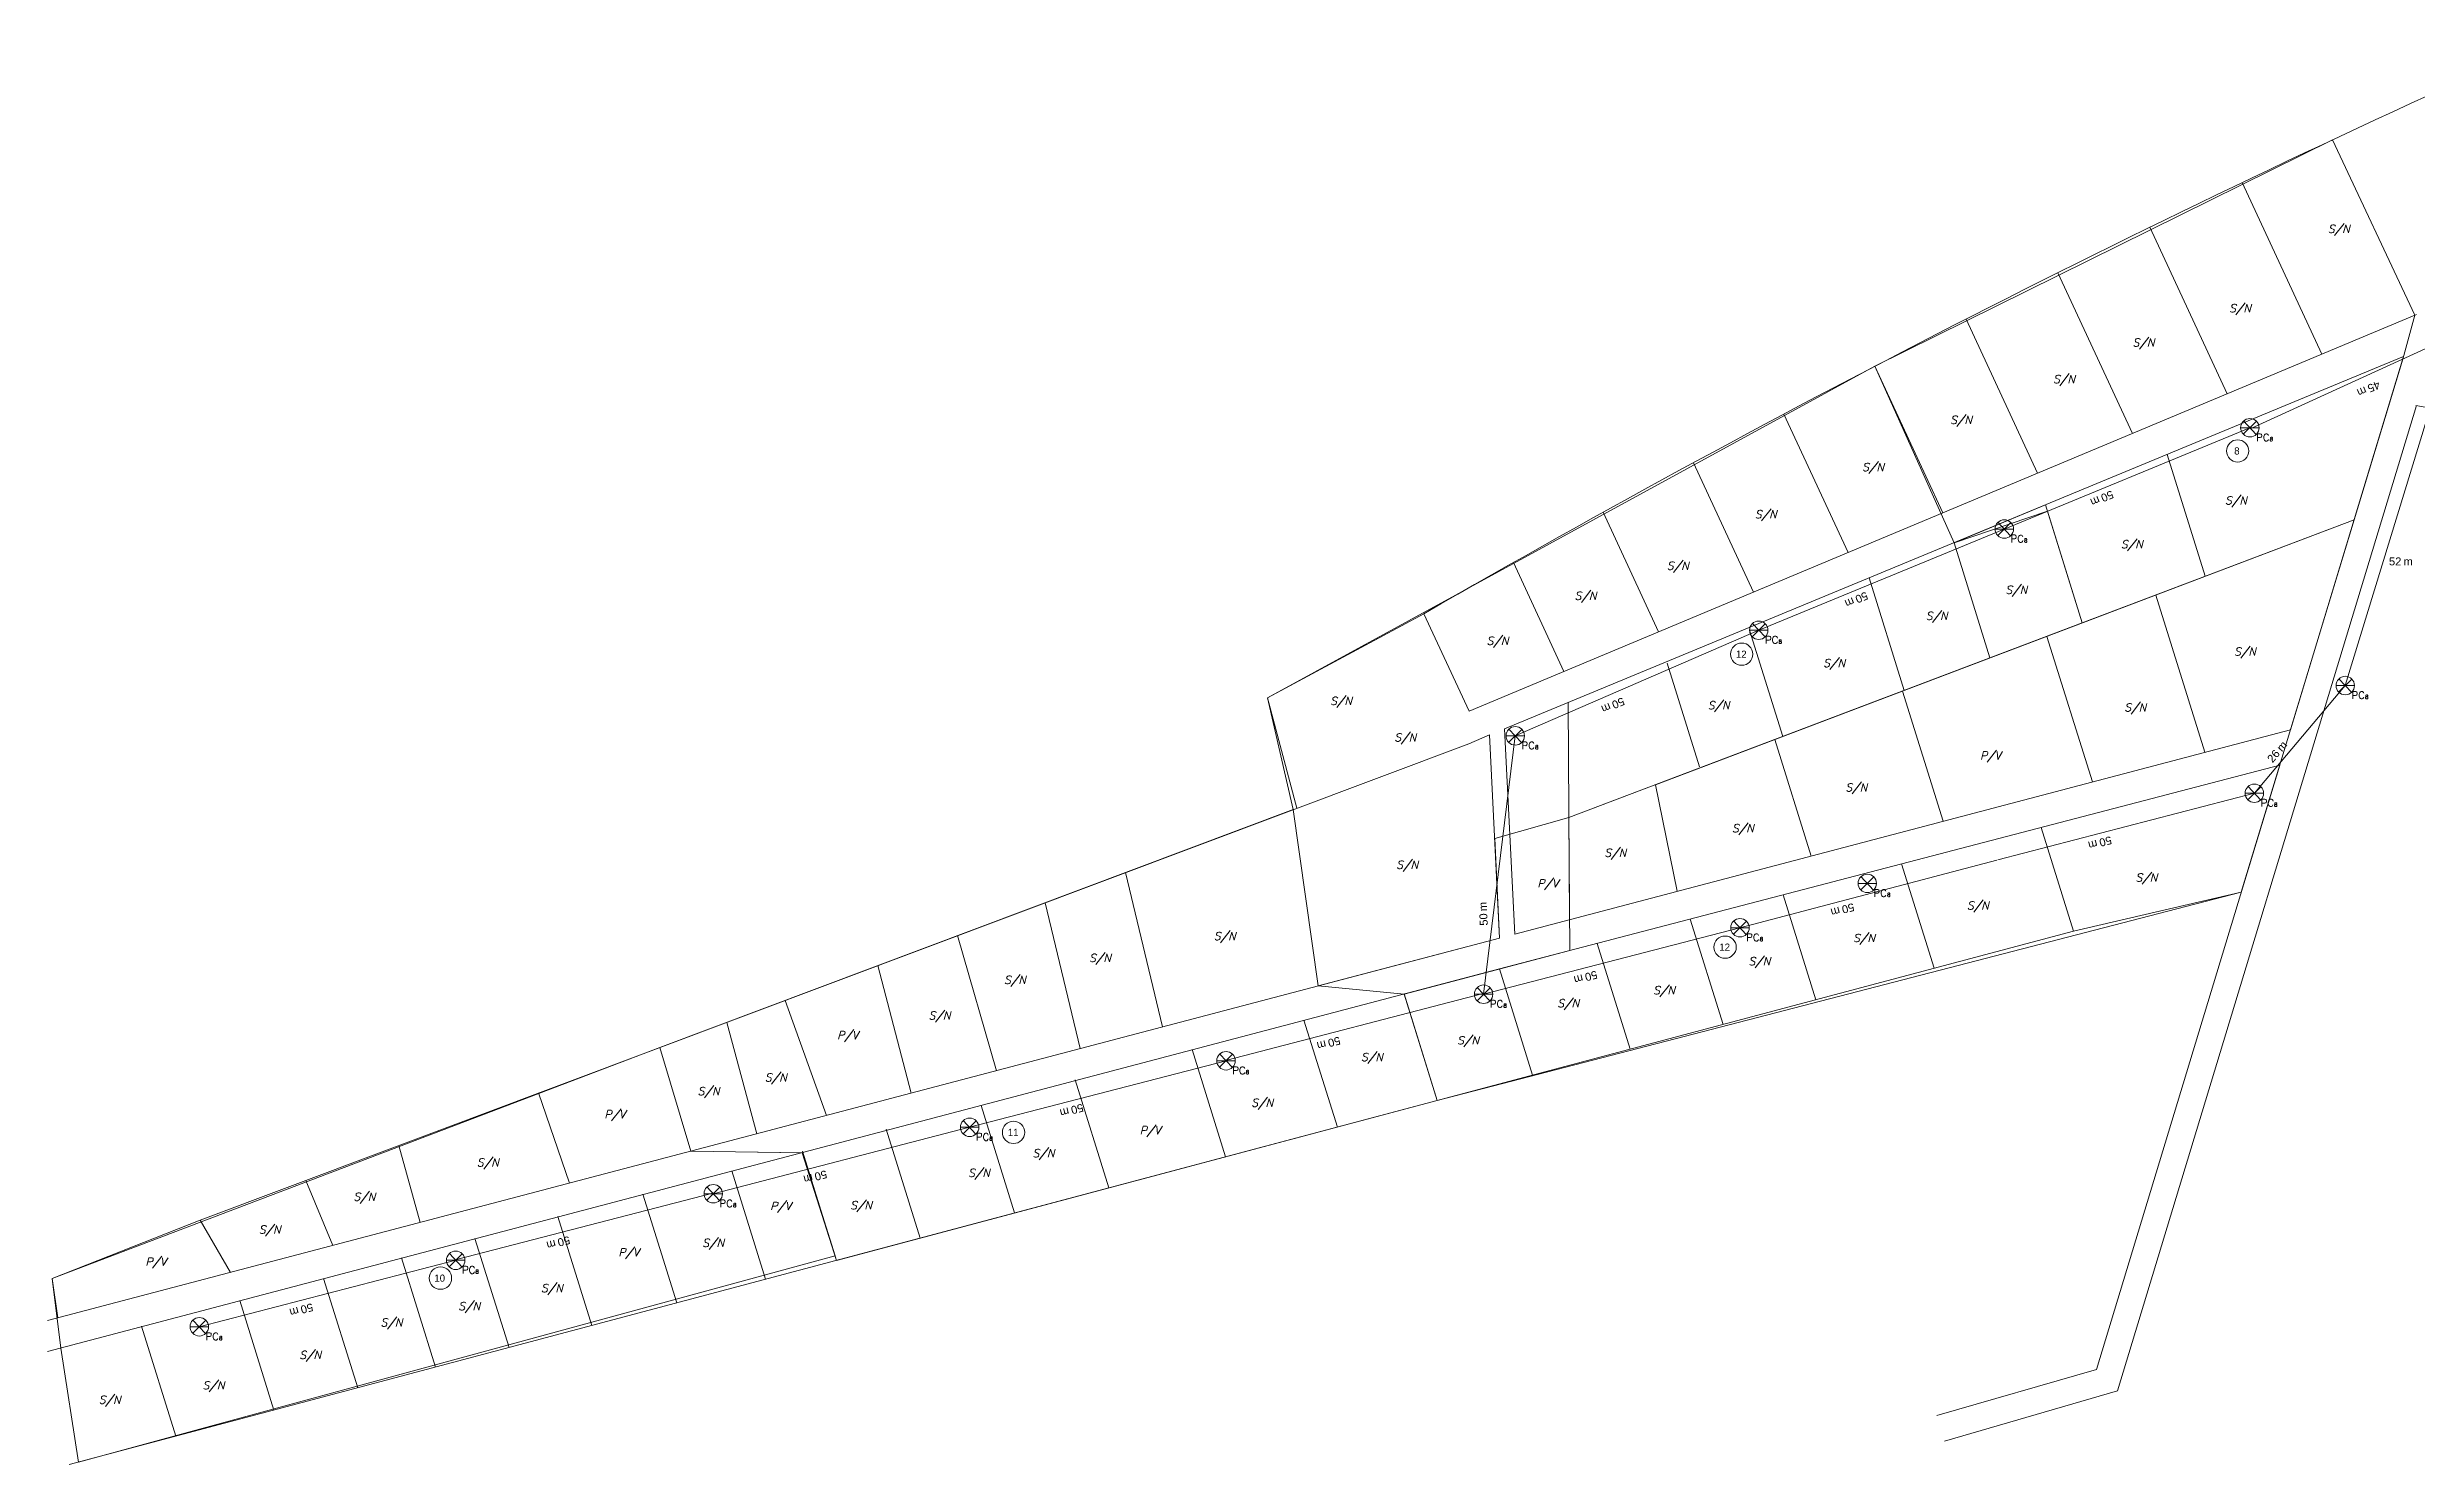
# Model space of a CAD drawing. Header units: metres. Extents: x 276196 to 280123, y 1482787 to 1490589.
# Drawn here: x 277693.4 to 278139.4, y 1483874.9 to 1484141.7 of the extents above; entities that cross this region are included whole.
import ezdxf
from ezdxf.enums import TextEntityAlignment as Align

# ---------------------------------------------------------------- set-up
doc = ezdxf.new("R2010")
doc.units = ezdxf.units.M
for name, color, linetype, lineweight in [('_ADDRESSDIBUJO', 7, 'Continuous', 0), ('_HOUSECOUNT', 7, 'Continuous', 0), ('_LOTLINE', 4, 'Continuous', 0), ('_MICROZONES', 2, 'Continuous', 0), ('_POLEPED', 7, 'Continuous', 0), ('_STRAND', 3, 'Continuous', 0), ('_STRANDDISTANCE', 3, 'Continuous', 0)]:
    doc.layers.add(name, color=color, linetype=linetype, lineweight=lineweight)
doc.styles.add('Address', font='ITALICS.shx', dxfattribs={"height": 1.5})
doc.styles.add('ROMANS', font='romans.shx', dxfattribs={"height": 0.2})
doc.styles.get("Standard").update_dxf_attribs({"font": 'arial.ttf'})
doc.styles.add('Style-ENGINEERING', font='ENGINEERING.shx')

# ---------------------------------------------------------------- blocks, each defined once
blk = doc.blocks.new('PC8_N')
at = {"layer": '_POLEPED', "color": 1}
for p, q in [((-1.24, -1.22), (1.24, 1.22)), ((-1.19, 1.27), (1.19, -1.27)), ((-1.74, 0), (1.74, 0))]:
    blk.add_line(p, q, dxfattribs=at)
blk.add_circle((0, 0), 1.74, dxfattribs=at)
at = {"layer": '_POLEPED', "linetype": 'Continuous', "style": 'ROMANS'}
for s, height, p in [('PC', 1.391, (1.18, -2.51)), ('8', 0.732, (3.72, -2.51))]:
    blk.add_text(s, height=height, rotation=359.6478, dxfattribs=at).set_placement(p)
blk = doc.blocks.new('*U57')
at = {"layer": '_STRANDDISTANCE'}
blk.add_text('m', height=1.5, dxfattribs=at).set_placement((1.57, 0))
at = {"layer": '_STRANDDISTANCE', "flags": 4}
blk.add_attdef('?', text='', height=1.5, dxfattribs=at).set_placement((1.17, 0), align=Align.RIGHT)
blk = doc.blocks.new('SN')
at = {"layer": '_ADDRESSDIBUJO', "color": 7, "linetype": 'Continuous', "lineweight": 0, "style": 'Address'}
blk.add_text('S/N', height=1.5, dxfattribs=at).set_placement((2, 0), align=Align.CENTER)
blk = doc.blocks.new('PV')
at = {"layer": '_ADDRESSDIBUJO', "color": 7, "linetype": 'Continuous', "lineweight": 0, "style": 'Address'}
blk.add_text('P/V', height=1.5, dxfattribs=at).set_placement((2.09, 0.23), align=Align.CENTER)
blk = doc.blocks.new('HCRES_10')
at = {"layer": '_HOUSECOUNT', "color": 1, "linetype": 'Continuous', "lineweight": 0}
blk.add_circle((0.14, 0), 2.1, dxfattribs=at)
at = {"layer": '_HOUSECOUNT', "color": 7, "linetype": 'Continuous', "lineweight": 0, "style": 'Style-ENGINEERING'}
blk.add_text('10', height=1.35, dxfattribs=at).set_placement((0, 0), align=Align.MIDDLE_CENTER)
blk = doc.blocks.new('HCRES_11')
at = {"layer": '_HOUSECOUNT', "color": 1, "linetype": 'Continuous', "lineweight": 0}
blk.add_circle((0.14, 0), 2.1, dxfattribs=at)
at = {"layer": '_HOUSECOUNT', "color": 7, "linetype": 'Continuous', "lineweight": 0, "style": 'Style-ENGINEERING'}
blk.add_text('11', height=1.35, dxfattribs=at).set_placement((0.06, 0), align=Align.MIDDLE_CENTER)
blk = doc.blocks.new('HCRES_12')
at = {"layer": '_HOUSECOUNT', "color": 1, "linetype": 'Continuous', "lineweight": 0}
blk.add_ellipse((0, 0), major_axis=(-1.48, 1.48), ratio=1, start_param=3.926991, end_param=10.210176, dxfattribs=at)
at = {"layer": '_HOUSECOUNT', "color": 7, "linetype": 'Continuous', "lineweight": 0, "style": 'Style-ENGINEERING'}
blk.add_text('12', height=1.35, dxfattribs=at).set_placement((-0.08, 0), align=Align.MIDDLE_CENTER)
blk = doc.blocks.new('HCRES_8')
at = {"layer": '_HOUSECOUNT', "color": 1, "linetype": 'Continuous', "lineweight": 0}
blk.add_circle((0.14, 0), 2.1, dxfattribs=at)
at = {"layer": '_HOUSECOUNT', "color": 7, "linetype": 'Continuous', "lineweight": 0, "style": 'Style-ENGINEERING'}
blk.add_text('8', height=1.35, dxfattribs=at).set_placement((0, 0), align=Align.MIDDLE_CENTER)

msp = doc.modelspace()

# ---------------------------------------------------------------- linework, layer by layer
at = {"layer": '_LOTLINE'}
for p, q in [((278121.57, 1484083.99), (278106.59, 1484116.28)), ((278103.74, 1484076.52), (278089.2, 1484107.87)), ((278085.9, 1484069.05), (278071.87, 1484099.3)), ((278139.4, 1484091.46), (277961.07, 1484016.74)), ((278068.07, 1484061.57), (278054.62, 1484090.58)), ((278136.96, 1484083.5), (277967.71, 1484013.42)), ((278050.24, 1484054.1), (278037.43, 1484081.71)), ((278199.48, 1484063.27), (278139.28, 1484074.32)), ((278032.4, 1484046.63), (278020.31, 1484072.69)), ((278092.47, 1484065.08), (278099.63, 1484042.15)), ((278014.57, 1484039.15), (278003.27, 1484063.52)), ((277996.73, 1484031.68), (277986.29, 1484054.2)), ((277996.14, 1484002.9), (278127.64, 1484052.77)), ((278069.53, 1484055.58), (278076.46, 1484033.36)), ((278052.34, 1484048.46), (278059.1, 1484026.78)), ((277978.9, 1484024.21), (277969.39, 1484044.73)), ((278036.33, 1484041.84), (278042.94, 1484020.65)), ((278090.33, 1484038.62), (278099.57, 1484009.02)), ((277923.1, 1484019.24), (277952.55, 1484035.11)), ((277961.07, 1484016.74), (277952.55, 1484035.11)), ((278013.83, 1484031.99), (278020.08, 1484011.98)), ((278069.82, 1484030.84), (278078.37, 1484003.44)), ((277998.34, 1484025.8), (278004.43, 1484006.27)), ((278042.64, 1484020.54), (278050.29, 1483996.04)), ((277928.65, 1483998.49), (277923.1, 1484019.24)), ((277979.7, 1484018.39), (277979.94, 1483977.5)), ((277964.92, 1484012.27), (277960.97, 1484010.63)), ((277964.92, 1484012.27), (277966.8, 1483974.04)), ((277969.68, 1483974.79), (277967.71, 1484013.42)), ((277722.21, 1483920.95), (277960.97, 1484010.63)), ((278018.57, 1484011.41), (278025.41, 1483989.48)), ((277996.14, 1484002.9), (278000.24, 1483982.85)), ((277932.67, 1483965.04), (277927.93, 1483998.22)), ((278068.73, 1483994.86), (278074.82, 1483975.33)), ((277903.31, 1483957.3), (277896.37, 1483986.37)), ((278042.43, 1483987.99), (278048.56, 1483968.34)), ((277887.85, 1483953.23), (277881.25, 1483980.69)), ((278020.18, 1483982.18), (278026.34, 1483962.43)), ((278074.82, 1483975.33), (278106.38, 1483982.68)), ((278002.67, 1483977.6), (278008.86, 1483957.77)), ((277697.52, 1483874.9), (278074.82, 1483975.33)), ((277872.08, 1483949.07), (277864.77, 1483974.49)), ((277985.13, 1483973.02), (277991.35, 1483953.11)), ((277856.02, 1483944.84), (277849.73, 1483968.85)), ((277966.76, 1483968.22), (277973, 1483948.23)), ((277948.81, 1483963.53), (277955.07, 1483943.45)), ((277826.98, 1483937.19), (277821.31, 1483958.17)), ((277840.11, 1483940.65), (277832.3, 1483962.3)), ((277929.97, 1483958.61), (277936.27, 1483938.45)), ((277814.56, 1483933.91), (277808.75, 1483953.45)), ((277908.9, 1483953.05), (277915.21, 1483932.84)), ((277791.75, 1483927.9), (277785.89, 1483944.87)), ((277886.89, 1483947.35), (277893.24, 1483927)), ((277869.19, 1483942.51), (277875.51, 1483922.28)), ((277851.3, 1483938.05), (277857.7, 1483917.54)), ((277763.6, 1483920.48), (277759.58, 1483934.98)), ((277835.58, 1483933.94), (277842, 1483913.36)), ((277747.15, 1483916.15), (277742.12, 1483928.42)), ((277822.25, 1483930.22), (277828.63, 1483909.8)), ((277805.54, 1483925.81), (277811.93, 1483905.35)), ((277722.21, 1483920.95), (277694.32, 1483909.95)), ((277727.91, 1483911.08), (277722.21, 1483920.95)), ((277789.54, 1483921.6), (277795.94, 1483901.1)), ((277760.09, 1483913.84), (277766.51, 1483893.26)), ((277773.93, 1483917.48), (277780.34, 1483896.94)), ((277694.32, 1483909.95), (277695.41, 1483902.51)), ((277745.43, 1483909.97), (277751.86, 1483889.36)), ((277729.64, 1483905.81), (277736.08, 1483885.16)), ((277711.17, 1483900.94), (277717.63, 1483880.25)), ((277699.32, 1483875.38), (277695.95, 1483896.85))]:
    msp.add_line(p, q, dxfattribs=at)
for points in [[(278115.66, 1484013.26), (278136.96, 1484083.5)], [(278050.51, 1483879.33), (278083.12, 1483888.79), (278139.4, 1484074.3)], [(278115.66, 1484013.26), (277969.68, 1483974.79)], [(278113.63, 1484006.59), (277966.76, 1483968.22)], [(278049.11, 1483884.13), (278079.13, 1483892.84), (278113.63, 1484006.59)], [(277966.8, 1483974.04), (277693.49, 1483902.01)], [(277966.76, 1483968.22), (277693.44, 1483896.19)]]:
    msp.add_lwpolyline(points, dxfattribs=at)
msp.add_arc((279080.3, 1482081.79), 2255.5, 114.03492, 120, dxfattribs=at)
at = {"layer": '_MICROZONES'}
for points in [[(278037.43, 1484081.71), (278052.34, 1484048.46), (278069.53, 1484055.58), (278076.46, 1484033.36), (278127.64, 1484052.77), (278136.82, 1484083.04), (278139.04, 1484091.31), (278123.56, 1484124.32)], [(277927.93, 1483998.22), (277932.67, 1483965.04), (277966.8, 1483974.04), (277965.88, 1483992.81), (277979.82, 1483996.72), (278076.46, 1484033.36), (278069.9, 1484054.4), (278052.34, 1484048.46), (278037.43, 1484081.71), (277923.1, 1484019.24)], [(277948.82, 1483963.49), (277955.07, 1483943.45), (278106.38, 1483982.68), (278127.64, 1484052.77), (277979.82, 1483996.72), (277980.01, 1483971.68)], [(277842, 1483913.36), (277955.07, 1483943.45), (277948.82, 1483963.49), (277932.67, 1483965.04), (277927.93, 1483998.22), (277808.75, 1483953.45), (277814.56, 1483933.91), (277835.53, 1483933.63)], [(277841.75, 1483914.18), (277835.67, 1483933.63), (277814.56, 1483933.91), (277808.75, 1483953.45), (277694.32, 1483909.95), (277695.95, 1483896.85), (277699.32, 1483875.38)]]:
    msp.add_lwpolyline(points, close=True, dxfattribs=at)
at = {"layer": '_STRAND'}
for p, q in [((278108.17, 1484069.95), (278146.08, 1484087.28)), ((278061.79, 1484051.05), (278108.02, 1484070.12)), ((278125.97, 1484021.58), (278141.32, 1484071.73)), ((278015.57, 1484031.99), (278061.79, 1484051.05)), ((277969.74, 1484012.11), (278015.57, 1484031.99)), ((278108.86, 1484001.3), (278125.97, 1484021.58)), ((277963.78, 1483963.46), (277969.74, 1484012.11)), ((278060.6, 1483988.79), (278108.86, 1484001.3)), ((278012.04, 1483975.98), (278060.4, 1483988.7)), ((277963.78, 1483963.46), (278012.04, 1483975.98)), ((277915.42, 1483951.05), (277963.67, 1483963.57)), ((277867.04, 1483938.41), (277915.3, 1483950.93)), ((277818.78, 1483925.9), (277867.04, 1483938.41)), ((277770.42, 1483913.49), (277818.67, 1483926.01)), ((277722.04, 1483900.85), (277770.3, 1483913.37))]:
    msp.add_line(p, q, dxfattribs=at)

# ---------------------------------------------------------------- block references
at = {"layer": '_ADDRESSDIBUJO'}
for name, p in [('SN', (278122.75, 1484106.8)), ('SN', (278104.16, 1484091.86)), ('SN', (278085.99, 1484085.4)), ('SN', (278071.04, 1484078.53)), ('SN', (278051.65, 1484070.85)), ('SN', (278035.09, 1484061.97)), ('SN', (278103.39, 1484055.69)), ('SN', (278014.89, 1484053.08)), ('SN', (278083.79, 1484047.42)), ('SN', (277998.33, 1484043.39)), ('SN', (277980.96, 1484037.73)), ('SN', (278062.05, 1484038.85)), ('SN', (278047.05, 1484033.95)), ('SN', (277964.4, 1484029.25)), ('SN', (278027.76, 1484025.07)), ('SN', (278105.09, 1484027.22)), ('SN', (278006.02, 1484017.11)), ('SN', (278084.44, 1484016.72)), ('SN', (277947.03, 1484011.07)), ('PV', (278057.09, 1484007.41)), ('SN', (278031.93, 1484001.66)), ('SN', (278010.58, 1483993.96)), ('PV', (277973.78, 1483983.36)), ('SN', (278086.54, 1483984.68)), ('SN', (278054.82, 1483979.43)), ('SN', (278033.38, 1483973.3)), ('SN', (278013.69, 1483968.93)), ('SN', (277977.7, 1483961.01)), ('SN', (277995.75, 1483963.46)), ('SN', (277958.85, 1483954.03)), ('SN', (277940.76, 1483950.89)), ('SN', (277920.1, 1483942.29)), ('PV', (277898.93, 1483936.87)), ('SN', (277878.93, 1483932.79)), ('SN', (277866.79, 1483929.07)), ('PV', (277829.38, 1483922.61)), ('SN', (277844.6, 1483922.98)), ('PV', (277800.78, 1483913.89)), ('SN', (277816.76, 1483915.89)), ('SN', (277786.41, 1483907.39)), ('SN', (277770.84, 1483903.99)), ('SN', (277756.21, 1483900.92)), ('SN', (277740.91, 1483894.8)), ('SN', (277703.17, 1483886.37)), ('SN', (277722.7, 1483889.08))]:
    msp.add_blockref(name, p, dxfattribs=at)
at = {"layer": '_ADDRESSDIBUJO', "zscale": 0.001}
for name, p in [('SN', (277934.94, 1484017.93)), ('SN', (277947.39, 1483987.09)), ('SN', (277913.06, 1483973.67)), ('SN', (277873.56, 1483965.41)), ('SN', (277889.57, 1483969.54)), ('SN', (277859.36, 1483958.7)), ('PV', (277841.99, 1483954.78)), ('SN', (277815.9, 1483944.47)), ('SN', (277828.55, 1483947.05)), ('PV', (277798.17, 1483939.89)), ('SN', (277774.34, 1483931.05)), ('SN', (277751.1, 1483924.59)), ('SN', (277733.29, 1483918.4)), ('PV', (277711.77, 1483912.13))]:
    msp.add_blockref(name, p, dxfattribs=at)
at = {"layer": '_HOUSECOUNT', "zscale": 0.001}
for name, p in [('HCRES_8', (278105.57, 1484065.75)), ('HCRES_12', (278012.36, 1484027.48)), ('HCRES_12', (278009.24, 1483972.33)), ('HCRES_11', (277875.16, 1483937.45)), ('HCRES_10', (277767.29, 1483910.01))]:
    msp.add_blockref(name, p, dxfattribs=at)
at = {"layer": '_MICROZONES', "zscale": 0.001}
msp.add_blockref('SN', (277986.57, 1483989.34), dxfattribs=at)
at = {"layer": '_POLEPED'}
for p in [(278108.02, 1484070.12), (278061.79, 1484051.05), (278015.57, 1484031.99), (278125.97, 1484021.58), (277969.74, 1484012.11), (278108.86, 1484001.3), (278036, 1483984.33), (278012.04, 1483975.98), (277963.78, 1483963.46), (277915.3, 1483950.93), (277867.04, 1483938.41), (277818.78, 1483925.9), (277770.3, 1483913.37), (277722.04, 1483900.85)]:
    msp.add_blockref('PC8_N', p, dxfattribs=at)
at = {"layer": '_STRANDDISTANCE'}
ref = msp.add_blockref('*U57', (278131.08, 1484078.54), dxfattribs=dict(at, rotation=202.5707561636446))
ref.add_attrib('?', '45', dxfattribs={"height": 1.5, "rotation": 202.5708}).set_placement((278130, 1484078.09), align=Align.RIGHT)
ref = msp.add_blockref('*U57', (278080.88, 1484057.91), dxfattribs=dict(at, rotation=202.5707561636446))
ref.add_attrib('?', '50', dxfattribs={"height": 1.5, "rotation": 202.5708}).set_placement((278079.81, 1484057.46), align=Align.RIGHT)
ref = msp.add_blockref('*U57', (278135.37, 1484044.2), dxfattribs=at)
ref.add_attrib('?', '52', dxfattribs={"height": 1.5}).set_placement((278136.53, 1484044.2), align=Align.RIGHT)
ref = msp.add_blockref('*U57', (278034.66, 1484038.84), dxfattribs=dict(at, rotation=202.5707561636446))
ref.add_attrib('?', '50', dxfattribs={"height": 1.5, "rotation": 202.5708}).set_placement((278033.58, 1484038.4), align=Align.RIGHT)
ref = msp.add_blockref('*U57', (277988.83, 1484018.96), dxfattribs=dict(at, rotation=202.5707561636446))
ref.add_attrib('?', '50', dxfattribs={"height": 1.5, "rotation": 202.5708}).set_placement((277987.76, 1484018.51), align=Align.RIGHT)
ref = msp.add_blockref('*U57', (278113.04, 1484007.81), dxfattribs=dict(at, rotation=49.83702148768796))
ref.add_attrib('?', '26', dxfattribs={"height": 1.5, "rotation": 49.837}).set_placement((278113.79, 1484008.71), align=Align.RIGHT)
ref = msp.add_blockref('*U57', (278080.65, 1483992.96), dxfattribs=dict(at, rotation=194.5399033071001))
ref.add_attrib('?', '50', dxfattribs={"height": 1.5, "rotation": 194.5399}).set_placement((278079.53, 1483992.66), align=Align.RIGHT)
ref = msp.add_blockref('*U57', (277964.52, 1483977.56), dxfattribs=dict(at, rotation=92.82736275052048))
ref.add_attrib('?', '50', dxfattribs={"height": 1.5, "rotation": 92.8274}).set_placement((277964.46, 1483978.72), align=Align.RIGHT)
ref = msp.add_blockref('*U57', (278032.19, 1483980.35), dxfattribs=dict(at, rotation=194.5399033071001))
ref.add_attrib('?', '50', dxfattribs={"height": 1.5, "rotation": 194.5399}).set_placement((278031.07, 1483980.06), align=Align.RIGHT)
ref = msp.add_blockref('*U57', (277983.84, 1483967.63), dxfattribs=dict(at, rotation=194.5399033071001))
ref.add_attrib('?', '50', dxfattribs={"height": 1.5, "rotation": 194.5399}).set_placement((277982.71, 1483967.34), align=Align.RIGHT)
ref = msp.add_blockref('*U57', (277935.47, 1483955.22), dxfattribs=dict(at, rotation=194.5399033071001))
ref.add_attrib('?', '50', dxfattribs={"height": 1.5, "rotation": 194.5399}).set_placement((277934.34, 1483954.93), align=Align.RIGHT)
ref = msp.add_blockref('*U57', (277887.09, 1483942.58), dxfattribs=dict(at, rotation=194.5399033071001))
ref.add_attrib('?', '50', dxfattribs={"height": 1.5, "rotation": 194.5399}).set_placement((277885.97, 1483942.29), align=Align.RIGHT)
ref = msp.add_blockref('*U57', (277838.84, 1483930.07), dxfattribs=dict(at, rotation=194.5399033071001))
ref.add_attrib('?', '50', dxfattribs={"height": 1.5, "rotation": 194.5399}).set_placement((277837.71, 1483929.77), align=Align.RIGHT)
ref = msp.add_blockref('*U57', (277790.47, 1483917.66), dxfattribs=dict(at, rotation=194.5399033071001))
ref.add_attrib('?', '50', dxfattribs={"height": 1.5, "rotation": 194.5399}).set_placement((277789.34, 1483917.37), align=Align.RIGHT)
ref = msp.add_blockref('*U57', (277742.09, 1483905.02), dxfattribs=dict(at, rotation=194.5399033071001))
ref.add_attrib('?', '50', dxfattribs={"height": 1.5, "rotation": 194.5399}).set_placement((277740.97, 1483904.73), align=Align.RIGHT)

doc.saveas('drawing.dxf')
